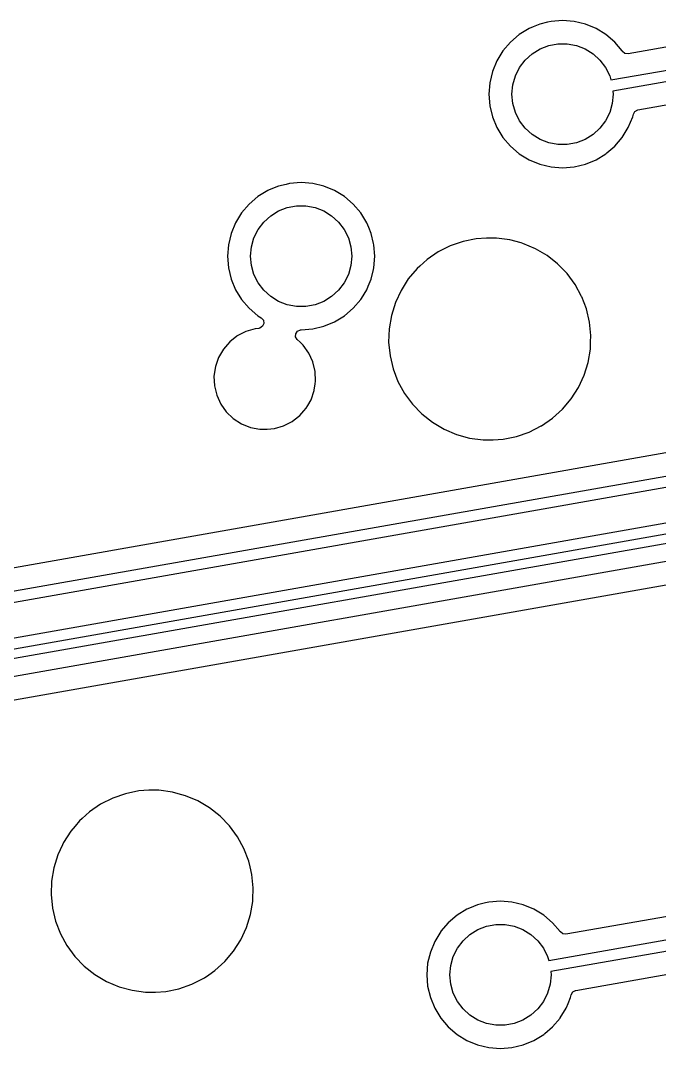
# Model space of a CAD drawing. Extents: x -140 to 29, y -83 to 10.
# Drawn here: x -83.09 to -68.88, y -58.99 to -36.12 of the extents above; entities that cross this region are included whole.
import ezdxf

# ---------------------------------------------------------------- set-up
doc = ezdxf.new("R2010")
doc.units = 0
doc.layers.add('BLACK', color=7, linetype='CONTINUOUS')

msp = doc.modelspace()

# ---------------------------------------------------------------- linework, layer by layer
at = {"layer": 'BLACK', "linetype": 'CONTINUOUS'}
for p, q in [((-71.0381, -36.1243), (-71.2944, -36.1444)), ((-70.7818, -36.1444), (-71.0381, -36.1243)), ((-71.782, -36.3029), (-72.0012, -36.4372)), ((-71.6958, -36.2672), (-71.782, -36.3029)), ((-71.5444, -36.2045), (-71.6958, -36.2672)), ((-71.3734, -36.1634), (-71.5444, -36.2045)), ((-71.2944, -36.1444), (-71.3734, -36.1634)), ((-70.5318, -36.2045), (-70.7818, -36.1444)), ((-70.2942, -36.3029), (-70.5318, -36.2045)), ((-70.075, -36.4372), (-70.2942, -36.3029)), ((-66.5602, -36.33), (-69.5804, -36.8625)), ((-72.0012, -36.4372), (-72.1967, -36.6042)), ((-72.0012, -36.4372), (-72.0012, -36.4372)), ((-72.0012, -36.4372), (-72.0012, -36.4372)), ((-69.8795, -36.6042), (-70.075, -36.4372)), ((-70.075, -36.4372), (-70.075, -36.4372)), ((-72.3637, -36.7997), (-72.4981, -37.0189)), ((-72.1967, -36.6042), (-72.3637, -36.7997)), ((-72.3637, -36.7997), (-72.3637, -36.7997)), ((-71.7161, -36.865), (-71.5396, -36.7558)), ((-71.5396, -36.7558), (-71.346, -36.6808)), ((-71.346, -36.6808), (-71.1419, -36.6426)), ((-71.1419, -36.6426), (-70.9343, -36.6426)), ((-70.9343, -36.6426), (-70.7302, -36.6808)), ((-70.7302, -36.6808), (-70.5366, -36.7558)), ((-70.5366, -36.7558), (-70.3601, -36.865)), ((-69.7125, -36.7997), (-69.8795, -36.6042)), ((-69.7097, -36.8043), (-69.7125, -36.7997)), ((-69.7125, -36.7997), (-69.7125, -36.7997)), ((-69.706, -36.8099), (-69.7097, -36.8043)), ((-69.6509, -36.8546), (-69.706, -36.8099)), ((-72.4981, -37.0189), (-72.5965, -37.2565)), ((-71.9946, -37.1706), (-71.8695, -37.0049)), ((-71.8695, -37.0049), (-71.7161, -36.865)), ((-70.3601, -36.865), (-70.2067, -37.0049)), ((-70.2067, -37.0049), (-70.0816, -37.1706)), ((-69.9635, -37.4464), (-66.4396, -36.825)), ((-69.5804, -36.8625), (-69.6509, -36.8546)), ((-72.5965, -37.2565), (-72.6565, -37.5065)), ((-72.0871, -37.3564), (-71.9946, -37.1706)), ((-70.0816, -37.1706), (-69.9891, -37.3564)), ((-66.4472, -37.0802), (-69.9196, -37.6925)), ((-72.1439, -37.5561), (-72.0871, -37.3564)), ((-69.9891, -37.3564), (-69.9635, -37.4464)), ((-72.6565, -37.5065), (-72.6767, -37.7628)), ((-72.1631, -37.7628), (-72.1439, -37.5561)), ((-69.9196, -37.6925), (-69.9131, -37.7628)), ((-68.9857, -38.0442), (-66.6177, -37.6266)), ((-72.6767, -37.7628), (-72.6565, -38.0191)), ((-72.1439, -37.9695), (-72.1631, -37.7628)), ((-69.9131, -37.7628), (-69.9323, -37.9695)), ((-72.6565, -38.0191), (-72.5965, -38.2692)), ((-72.0871, -38.1692), (-72.1439, -37.9695)), ((-71.9946, -38.355), (-72.0871, -38.1692)), ((-69.9891, -38.1692), (-70.0816, -38.355)), ((-69.9323, -37.9695), (-69.9891, -38.1692)), ((-69.4645, -38.2055), (-69.4291, -38.144)), ((-69.4291, -38.144), (-69.3661, -38.1113)), ((-69.3661, -38.1113), (-69.3638, -38.1109)), ((-69.3638, -38.1109), (-68.9857, -38.0442)), ((-72.5965, -38.2692), (-72.4981, -38.5067)), ((-71.8695, -38.5207), (-71.9946, -38.355)), ((-70.0816, -38.355), (-70.2067, -38.5207)), ((-69.5781, -38.5067), (-69.4797, -38.2692)), ((-69.4797, -38.2691), (-69.4645, -38.2055)), ((-69.4797, -38.2692), (-69.4797, -38.2691)), ((-69.4797, -38.2691), (-69.4797, -38.2691)), ((-72.4981, -38.5067), (-72.3637, -38.7259)), ((-71.7161, -38.6606), (-71.8695, -38.5207)), ((-70.2067, -38.5207), (-70.3601, -38.6606)), ((-69.6894, -38.6883), (-69.5781, -38.5067)), ((-72.3637, -38.7259), (-72.1967, -38.9214)), ((-71.5396, -38.7699), (-71.7161, -38.6606)), ((-71.346, -38.8449), (-71.5396, -38.7699)), ((-71.1419, -38.883), (-71.346, -38.8449)), ((-70.7302, -38.8449), (-70.9343, -38.883)), ((-70.5366, -38.7699), (-70.7302, -38.8449)), ((-70.3601, -38.6606), (-70.5366, -38.7699)), ((-69.8795, -38.9214), (-69.7125, -38.7259)), ((-69.7125, -38.7259), (-69.6894, -38.6883)), ((-69.7125, -38.7259), (-69.7125, -38.7259)), ((-72.1967, -38.9214), (-72.0012, -39.0884)), ((-72.0012, -39.0884), (-71.782, -39.2228)), ((-70.9343, -38.883), (-71.1419, -38.883)), ((-70.2942, -39.2228), (-70.075, -39.0884)), ((-70.075, -39.0884), (-70.0538, -39.0704)), ((-70.0538, -39.0704), (-69.8795, -38.9214)), ((-71.782, -39.2228), (-71.5444, -39.3212)), ((-71.5444, -39.3212), (-71.2944, -39.3812)), ((-70.7818, -39.3812), (-70.5318, -39.3212)), ((-70.5318, -39.3212), (-70.2942, -39.2228)), ((-71.2944, -39.3812), (-71.0381, -39.4014)), ((-71.0381, -39.4014), (-70.7818, -39.3812)), ((-77.1859, -39.7675), (-77.3569, -39.8085)), ((-77.1069, -39.7485), (-77.1859, -39.7675)), ((-76.8506, -39.7283), (-77.1069, -39.7485)), ((-76.5942, -39.7485), (-76.8506, -39.7283)), ((-76.8506, -39.7283), (-76.8506, -39.7283)), ((-76.3442, -39.8085), (-76.5942, -39.7485)), ((-77.5945, -39.9069), (-77.8137, -40.0413)), ((-77.5587, -39.8921), (-77.5945, -39.9069)), ((-77.3569, -39.8085), (-77.5587, -39.8921)), ((-76.1067, -39.9069), (-76.3442, -39.8085)), ((-75.8874, -40.0413), (-76.1067, -39.9069)), ((-78.0092, -40.2083), (-78.1762, -40.4038)), ((-77.8137, -40.0413), (-78.0092, -40.2083)), ((-77.8137, -40.0413), (-77.8137, -40.0413)), ((-77.8137, -40.0413), (-77.8137, -40.0413)), ((-75.6919, -40.2083), (-75.8874, -40.0413)), ((-75.8874, -40.0413), (-75.8874, -40.0413)), ((-75.5249, -40.4038), (-75.6919, -40.2083)), ((-78.1762, -40.4038), (-78.3105, -40.623)), ((-78.1762, -40.4038), (-78.1762, -40.4038)), ((-77.6819, -40.609), (-77.5285, -40.4691)), ((-77.5285, -40.4691), (-77.352, -40.3598)), ((-77.352, -40.3598), (-77.1584, -40.2848)), ((-77.1584, -40.2848), (-76.9544, -40.2467)), ((-76.9544, -40.2467), (-76.7468, -40.2467)), ((-76.7468, -40.2467), (-76.5427, -40.2848)), ((-76.5427, -40.2848), (-76.3491, -40.3598)), ((-76.3491, -40.3598), (-76.1726, -40.4691)), ((-76.1726, -40.4691), (-76.0192, -40.609)), ((-75.3906, -40.623), (-75.5249, -40.4038)), ((-75.5249, -40.4038), (-75.5249, -40.4038)), ((-78.3105, -40.623), (-78.4089, -40.8606)), ((-77.8071, -40.7747), (-77.6819, -40.609)), ((-76.0192, -40.609), (-75.8941, -40.7747)), ((-75.3475, -40.727), (-75.3906, -40.623)), ((-78.4089, -40.8606), (-78.4689, -41.1106)), ((-77.8996, -40.9605), (-77.8071, -40.7747)), ((-75.8941, -40.7747), (-75.8015, -40.9605)), ((-75.2922, -40.8606), (-75.3475, -40.727)), ((-75.2391, -41.0817), (-75.2922, -40.8606)), ((-78.4689, -41.1106), (-78.4891, -41.3669)), ((-77.9564, -41.1602), (-77.8996, -40.9605)), ((-75.8015, -40.9605), (-75.7447, -41.1602)), ((-75.2322, -41.1106), (-75.2391, -41.0817)), ((-75.212, -41.3669), (-75.2322, -41.1106)), ((-73.5355, -41.1358), (-73.8037, -41.2713)), ((-73.2517, -41.0372), (-73.5355, -41.1358)), ((-72.9572, -40.9774), (-73.2517, -41.0372)), ((-73.2517, -41.0372), (-73.2517, -41.0372)), ((-72.7324, -40.9623), (-72.9572, -40.9774)), ((-72.9572, -40.9774), (-72.9572, -40.9774)), ((-72.9572, -40.9774), (-72.9572, -40.9774)), ((-72.5071, -40.9623), (-72.7324, -40.9623)), ((-72.2093, -41.0024), (-72.5071, -40.9623)), ((-71.9594, -41.0708), (-72.2093, -41.0024)), ((-72.2093, -41.0024), (-72.2093, -41.0024)), ((-72.2093, -41.0024), (-72.2093, -41.0024)), ((-71.9195, -41.0817), (-71.9594, -41.0708)), ((-71.6429, -41.1991), (-71.9195, -41.0817)), ((-78.4891, -41.3669), (-78.4689, -41.6232)), ((-77.9756, -41.3669), (-77.9564, -41.1602)), ((-77.9564, -41.5736), (-77.9756, -41.3669)), ((-75.7447, -41.1602), (-75.7256, -41.3669)), ((-75.7256, -41.3669), (-75.7447, -41.5736)), ((-75.2322, -41.6232), (-75.212, -41.3669)), ((-73.8037, -41.2713), (-74.0515, -41.4414)), ((-71.3843, -41.3522), (-71.6429, -41.1991)), ((-71.6429, -41.1991), (-71.6429, -41.1991)), ((-71.6429, -41.1991), (-71.6429, -41.1991)), ((-71.1485, -41.5384), (-71.3843, -41.3522)), ((-71.3843, -41.3522), (-71.3843, -41.3522)), ((-77.8996, -41.7733), (-77.9564, -41.5736)), ((-75.7447, -41.5736), (-75.8015, -41.7733)), ((-74.2094, -41.5842), (-74.2743, -41.6429)), ((-74.0515, -41.4414), (-74.2094, -41.5842)), ((-74.0515, -41.4414), (-74.0515, -41.4414)), ((-74.0515, -41.4414), (-74.0515, -41.4414)), ((-70.9396, -41.7544), (-71.1485, -41.5384)), ((-71.1485, -41.5384), (-71.1485, -41.5384)), ((-78.4689, -41.6232), (-78.4089, -41.8732)), ((-77.8071, -41.9591), (-77.8996, -41.7733)), ((-75.8015, -41.7733), (-75.8941, -41.9591)), ((-75.2922, -41.8732), (-75.242, -41.6641)), ((-75.242, -41.6641), (-75.2322, -41.6232)), ((-74.2743, -41.6429), (-74.4683, -41.8724)), ((-74.2743, -41.6429), (-74.2743, -41.6429)), ((-70.7614, -41.9963), (-70.9396, -41.7544)), ((-78.4089, -41.8732), (-78.3105, -42.1108)), ((-77.6819, -42.1248), (-77.8071, -41.9591)), ((-75.8941, -41.9591), (-76.0192, -42.1248)), ((-75.3906, -42.1108), (-75.3588, -42.0339)), ((-75.3588, -42.0339), (-75.2922, -41.8732)), ((-74.4683, -41.8724), (-74.63, -42.1257)), ((-74.4683, -41.8724), (-74.4683, -41.8724)), ((-70.6169, -42.2598), (-70.7614, -41.9963)), ((-78.3105, -42.1108), (-78.1762, -42.33)), ((-77.5285, -42.2647), (-77.6819, -42.1248)), ((-77.352, -42.374), (-77.5285, -42.2647)), ((-76.1726, -42.2647), (-76.3491, -42.374)), ((-76.0192, -42.1248), (-76.1726, -42.2647)), ((-75.5115, -42.308), (-75.3906, -42.1108)), ((-74.63, -42.1257), (-74.7565, -42.3982)), ((-70.6127, -42.2708), (-70.6169, -42.2598)), ((-70.5089, -42.5403), (-70.6127, -42.2708)), ((-78.1762, -42.33), (-78.0092, -42.5255)), ((-78.0092, -42.5255), (-77.8137, -42.6925)), ((-77.1584, -42.4489), (-77.352, -42.374)), ((-76.9544, -42.4871), (-77.1584, -42.4489)), ((-76.7468, -42.4871), (-76.9544, -42.4871)), ((-76.5427, -42.4489), (-76.7468, -42.4871)), ((-76.3491, -42.374), (-76.5427, -42.4489)), ((-75.8836, -42.6892), (-75.6919, -42.5255)), ((-75.6919, -42.5255), (-75.5249, -42.33)), ((-75.5249, -42.33), (-75.5115, -42.308)), ((-75.5249, -42.33), (-75.5249, -42.33)), ((-74.7565, -42.3982), (-74.8455, -42.6852)), ((-74.7565, -42.3982), (-74.7565, -42.3982)), ((-74.7565, -42.3982), (-74.7565, -42.3982)), ((-77.8137, -42.6925), (-77.7394, -42.7381)), ((-77.7394, -42.7381), (-77.6917, -42.7907)), ((-76.1067, -42.8269), (-75.8874, -42.6925)), ((-75.8874, -42.6925), (-75.8836, -42.6892)), ((-74.8455, -42.6852), (-74.8955, -42.9815)), ((-70.4393, -42.8326), (-70.5089, -42.5403)), ((-77.8742, -42.9786), (-78.0804, -43.0392)), ((-77.7932, -42.9709), (-77.8742, -42.9786)), ((-77.8742, -42.9786), (-77.8742, -42.9786)), ((-77.8742, -42.9786), (-77.8742, -42.9786)), ((-77.8742, -42.9786), (-77.8742, -42.9786)), ((-77.8742, -42.9786), (-77.8742, -42.9786)), ((-77.7671, -42.9656), (-77.7932, -42.9709)), ((-77.7082, -42.9259), (-77.7671, -42.9656)), ((-77.6801, -42.8607), (-77.7082, -42.9259)), ((-77.6917, -42.7907), (-77.6801, -42.8607)), ((-76.8506, -43.0054), (-76.5942, -42.9853)), ((-76.5942, -42.9853), (-76.3442, -42.9252)), ((-76.3442, -42.9252), (-76.1067, -42.8269)), ((-74.8955, -42.9815), (-74.9055, -43.2819)), ((-70.4092, -43.1315), (-70.4393, -42.8326)), ((-78.278, -43.1428), (-78.4404, -43.2706)), ((-78.2715, -43.1377), (-78.278, -43.1428)), ((-78.0804, -43.0392), (-78.2715, -43.1377)), ((-76.9732, -43.1611), (-76.9698, -43.0902)), ((-76.9377, -43.2226), (-76.9732, -43.1611)), ((-76.9698, -43.0902), (-76.9286, -43.0324)), ((-76.9286, -43.0324), (-76.8627, -43.006)), ((-76.8627, -43.006), (-76.8507, -43.0054)), ((-76.8507, -43.0054), (-76.8506, -43.0054)), ((-76.8506, -43.0054), (-76.8506, -43.0054)), ((-76.8506, -43.0054), (-76.8506, -43.0054)), ((-70.414, -43.2757), (-70.4092, -43.1315)), ((-70.4092, -43.1315), (-70.4092, -43.1315)), ((-70.4092, -43.1315), (-70.4092, -43.1315)), ((-70.4092, -43.1315), (-70.4092, -43.1315)), ((-78.5812, -43.433), (-78.6887, -43.6192)), ((-78.4915, -43.3295), (-78.5812, -43.433)), ((-78.4404, -43.2706), (-78.4915, -43.3295)), ((-78.4404, -43.2706), (-78.4404, -43.2706)), ((-78.4404, -43.2706), (-78.4404, -43.2706)), ((-76.8756, -43.2819), (-76.9377, -43.2226)), ((-76.8057, -43.3484), (-76.8756, -43.2819)), ((-76.6811, -43.5235), (-76.8057, -43.3484)), ((-76.8057, -43.3484), (-76.8057, -43.3484)), ((-74.9055, -43.2819), (-74.8755, -43.5808)), ((-70.4692, -43.7282), (-70.4193, -43.4319)), ((-70.4193, -43.4319), (-70.414, -43.2757)), ((-70.4193, -43.4319), (-70.4193, -43.4319)), ((-78.6887, -43.6192), (-78.759, -43.8223)), ((-76.5918, -43.719), (-76.6811, -43.5235)), ((-74.8755, -43.5808), (-74.8058, -43.8732)), ((-78.759, -43.8223), (-78.7895, -44.035)), ((-76.5411, -43.9279), (-76.5918, -43.719)), ((-74.8058, -43.8732), (-74.6978, -44.1536)), ((-70.5583, -44.0152), (-70.4692, -43.7282)), ((-78.7895, -44.035), (-78.7793, -44.2497)), ((-76.5309, -44.1426), (-76.5411, -43.9279)), ((-76.5411, -43.9279), (-76.5411, -43.9279)), ((-70.6847, -44.2877), (-70.5583, -44.0152)), ((-70.5583, -44.0152), (-70.5583, -44.0152)), ((-78.7793, -44.2497), (-78.7286, -44.4586)), ((-76.6318, -44.5585), (-76.5615, -44.3554)), ((-76.5615, -44.3554), (-76.5603, -44.3474)), ((-76.5603, -44.3474), (-76.5397, -44.2039)), ((-76.5397, -44.2039), (-76.5309, -44.1426)), ((-74.6978, -44.1536), (-74.5534, -44.4171)), ((-70.8464, -44.541), (-70.6847, -44.2877)), ((-78.7286, -44.4586), (-78.6393, -44.6541)), ((-76.7058, -44.6867), (-76.6318, -44.5585)), ((-76.6318, -44.5585), (-76.6318, -44.5585)), ((-74.5534, -44.4171), (-74.3752, -44.659)), ((-71.0404, -44.7705), (-70.8464, -44.541)), ((-70.8464, -44.541), (-70.8464, -44.541)), ((-78.6393, -44.6541), (-78.5147, -44.8292)), ((-76.88, -44.9071), (-76.7913, -44.8047)), ((-76.7913, -44.8047), (-76.7392, -44.7447)), ((-76.7392, -44.7447), (-76.7058, -44.6867)), ((-74.3752, -44.659), (-74.1663, -44.875)), ((-71.2633, -44.972), (-71.0404, -44.7705)), ((-71.0404, -44.7705), (-71.0404, -44.7705)), ((-71.0404, -44.7705), (-71.0404, -44.7705)), ((-78.5147, -44.8292), (-78.3591, -44.9776)), ((-78.3591, -44.9776), (-78.1783, -45.0938)), ((-77.24, -45.1385), (-77.0489, -45.04)), ((-77.0489, -45.04), (-77.0092, -45.0087)), ((-77.0092, -45.0087), (-76.88, -44.9071)), ((-76.88, -44.9071), (-76.88, -44.9071)), ((-76.88, -44.9071), (-76.88, -44.9071)), ((-74.1663, -44.875), (-73.9304, -45.0612)), ((-71.5057, -45.1385), (-71.2633, -44.9721)), ((-71.2633, -44.9721), (-71.2633, -44.972)), ((-71.2633, -44.9721), (-71.2633, -44.9721)), ((-65.0456, -45.09), (-97.9266, -50.8878)), ((-78.1783, -45.0938), (-77.9787, -45.1737)), ((-77.9787, -45.1737), (-77.7677, -45.2143)), ((-77.7677, -45.2143), (-77.7677, -45.2143)), ((-77.7677, -45.2143), (-77.6066, -45.2143)), ((-77.6066, -45.2143), (-77.4462, -45.199)), ((-77.6066, -45.2143), (-77.6066, -45.2143)), ((-77.6066, -45.2143), (-77.6066, -45.2143)), ((-77.6066, -45.2143), (-77.6066, -45.2143)), ((-77.4462, -45.199), (-77.24, -45.1385)), ((-77.4462, -45.199), (-77.4462, -45.199)), ((-77.4462, -45.199), (-77.4462, -45.199)), ((-77.24, -45.1385), (-77.24, -45.1385)), ((-77.24, -45.1385), (-77.24, -45.1385)), ((-73.9304, -45.0612), (-73.6719, -45.2144)), ((-73.6719, -45.2144), (-73.3952, -45.3317)), ((-71.7792, -45.2776), (-71.511, -45.1421)), ((-71.511, -45.1421), (-71.5057, -45.1385)), ((-98.4625, -51.4987), (-64.333, -45.4807)), ((-73.3952, -45.3317), (-73.1054, -45.4111)), ((-73.1054, -45.4111), (-72.8076, -45.4511)), ((-72.8076, -45.4511), (-72.8076, -45.4511)), ((-72.8076, -45.4511), (-72.5824, -45.4511)), ((-72.5824, -45.4511), (-72.5823, -45.4511)), ((-72.5823, -45.4511), (-72.3576, -45.4361)), ((-72.3576, -45.4361), (-72.0631, -45.3762)), ((-72.0631, -45.3762), (-71.7792, -45.2776)), ((-64.2896, -45.7269), (-98.4191, -51.7449)), ((-109.103, -54.4143), (-68.1381, -47.191)), ((-68.1456, -47.4462), (-109.009, -54.6515)), ((-104.292, -54.0228), (-68.5526, -47.721)), ((-68.5647, -48.1293), (-104.141, -54.4023)), ((-103.794, -54.8575), (-68.7353, -48.6757)), ((-80.463, -53.2623), (-80.7574, -53.3222)), ((-80.2382, -53.2473), (-80.463, -53.2623)), ((-80.463, -53.2623), (-80.463, -53.2623)), ((-80.463, -53.2623), (-80.463, -53.2623)), ((-80.0129, -53.2473), (-80.2382, -53.2473)), ((-79.7151, -53.2874), (-80.0129, -53.2473)), ((-81.0413, -53.4208), (-81.3095, -53.5563)), ((-80.7574, -53.3222), (-81.0413, -53.4208)), ((-80.7574, -53.3222), (-80.7574, -53.3222)), ((-79.5879, -53.3222), (-79.7151, -53.2874)), ((-79.7151, -53.2874), (-79.7151, -53.2874)), ((-79.7151, -53.2874), (-79.7151, -53.2874)), ((-79.4253, -53.3667), (-79.5879, -53.3222)), ((-79.1486, -53.484), (-79.4253, -53.3667)), ((-79.1486, -53.4841), (-79.1486, -53.484)), ((-79.1486, -53.484), (-79.1486, -53.484)), ((-78.8901, -53.6372), (-79.1486, -53.4841)), ((-81.5572, -53.7264), (-81.7222, -53.8755)), ((-81.3095, -53.5563), (-81.5572, -53.7263)), ((-81.5572, -53.7263), (-81.5572, -53.7264)), ((-81.5572, -53.7264), (-81.5572, -53.7264)), ((-78.6543, -53.8234), (-78.8901, -53.6372)), ((-78.8901, -53.6372), (-78.8901, -53.6372)), ((-81.7801, -53.9279), (-81.8769, -54.0424)), ((-81.7222, -53.8755), (-81.7801, -53.9279)), ((-81.7801, -53.9279), (-81.7801, -53.9279)), ((-78.4454, -54.0394), (-78.6543, -53.8234)), ((-78.6543, -53.8234), (-78.6543, -53.8234)), ((-81.9741, -54.1574), (-82.1358, -54.4107)), ((-81.9708, -54.1535), (-81.9741, -54.1574)), ((-81.9741, -54.1574), (-81.9741, -54.1574)), ((-81.8769, -54.0424), (-81.9708, -54.1535)), ((-78.2671, -54.2813), (-78.4454, -54.0394)), ((-82.1358, -54.4107), (-82.159, -54.4606)), ((-82.1358, -54.4107), (-82.1358, -54.4107)), ((-82.1358, -54.4107), (-82.1358, -54.4107)), ((-78.1227, -54.5448), (-78.2671, -54.2813)), ((-82.159, -54.4606), (-82.2623, -54.6832)), ((-78.0147, -54.8253), (-78.1227, -54.5448)), ((-82.2623, -54.6832), (-82.3513, -54.9702)), ((-82.2623, -54.6832), (-82.2623, -54.6832)), ((-82.2623, -54.6832), (-82.2623, -54.6832)), ((-77.986, -54.9457), (-78.0147, -54.8253)), ((-82.3513, -54.9702), (-82.4013, -55.2665)), ((-77.9452, -55.1171), (-77.986, -54.9457)), ((-82.4013, -55.2665), (-82.4113, -55.5669)), ((-77.9451, -55.1176), (-77.9452, -55.1171)), ((-77.915, -55.4165), (-77.9451, -55.1176)), ((-77.9238, -55.681), (-77.915, -55.4165)), ((-77.915, -55.4165), (-77.915, -55.4165)), ((-77.915, -55.4165), (-77.915, -55.4165)), ((-77.915, -55.4165), (-77.915, -55.4165)), ((-82.4113, -55.5669), (-82.3812, -55.8658)), ((-77.975, -56.0132), (-77.925, -55.7169)), ((-77.925, -55.7169), (-77.9238, -55.681)), ((-77.925, -55.7169), (-77.925, -55.7169)), ((-72.7556, -55.751), (-72.9266, -55.792)), ((-72.6766, -55.732), (-72.7556, -55.751)), ((-72.4203, -55.7118), (-72.6766, -55.732)), ((-72.1639, -55.732), (-72.4203, -55.7118)), ((-71.9139, -55.792), (-72.1639, -55.732)), ((-82.3812, -55.8658), (-82.3116, -56.1581)), ((-78.064, -56.3002), (-77.975, -56.0132)), ((-73.1641, -55.8904), (-73.3834, -56.0248)), ((-73.1067, -55.8666), (-73.1641, -55.8904)), ((-72.9266, -55.792), (-73.1067, -55.8666)), ((-71.6764, -55.8904), (-71.9139, -55.792)), ((-71.4571, -56.0248), (-71.6764, -55.8904)), ((-67.9424, -55.9176), (-70.9625, -56.4501)), ((-82.3116, -56.1581), (-82.2036, -56.4386)), ((-73.5789, -56.1918), (-73.7419, -56.3827)), ((-73.3834, -56.0248), (-73.5789, -56.1918)), ((-73.3834, -56.0248), (-73.3834, -56.0248)), ((-73.3834, -56.0248), (-73.3834, -56.0248)), ((-72.7281, -56.2683), (-72.5241, -56.2302)), ((-72.5241, -56.2302), (-72.3164, -56.2302)), ((-72.3164, -56.2302), (-72.1124, -56.2683)), ((-71.2616, -56.1918), (-71.4571, -56.0248)), ((-71.4571, -56.0248), (-71.4571, -56.0248)), ((-71.0946, -56.3873), (-71.2616, -56.1918)), ((-82.2036, -56.4386), (-82.0592, -56.7021)), ((-78.1905, -56.5727), (-78.064, -56.3002)), ((-78.064, -56.3002), (-78.064, -56.3002)), ((-73.7459, -56.3873), (-73.8802, -56.6065)), ((-73.7419, -56.3827), (-73.7459, -56.3873)), ((-73.2516, -56.5925), (-73.0982, -56.4526)), ((-73.0982, -56.4526), (-72.9217, -56.3433)), ((-72.9217, -56.3433), (-72.7281, -56.2683)), ((-72.1124, -56.2683), (-71.9188, -56.3433)), ((-71.9188, -56.3433), (-71.7423, -56.4526)), ((-71.7423, -56.4526), (-71.5889, -56.5925)), ((-71.3456, -57.034), (-67.8217, -56.4126)), ((-71.0918, -56.3918), (-71.0946, -56.3873)), ((-71.0946, -56.3873), (-71.0946, -56.3873)), ((-71.0882, -56.3975), (-71.0918, -56.3918)), ((-71.0331, -56.4422), (-71.0882, -56.3975)), ((-70.9625, -56.4501), (-71.0331, -56.4422)), ((-82.0592, -56.7021), (-81.8809, -56.944)), ((-78.3522, -56.826), (-78.1905, -56.5727)), ((-73.8802, -56.6065), (-73.9786, -56.8441)), ((-73.3767, -56.7582), (-73.2516, -56.5925)), ((-71.5889, -56.5925), (-71.4638, -56.7582)), ((-67.8293, -56.6678), (-71.3018, -57.2801)), ((-78.5462, -57.0555), (-78.3522, -56.826)), ((-78.3522, -56.826), (-78.3522, -56.826)), ((-73.9786, -56.8441), (-74.0386, -57.0941)), ((-73.4693, -56.944), (-73.3767, -56.7582)), ((-71.4638, -56.7582), (-71.3712, -56.944)), ((-81.8809, -56.944), (-81.672, -57.16)), ((-81.672, -57.16), (-81.4362, -57.3462)), ((-78.7691, -57.257), (-78.5462, -57.0555)), ((-78.5462, -57.0555), (-78.5462, -57.0555)), ((-78.5462, -57.0555), (-78.5462, -57.0555)), ((-74.0386, -57.0941), (-74.0588, -57.3504)), ((-73.5453, -57.3504), (-73.5261, -57.1437)), ((-73.5261, -57.1437), (-73.4693, -56.944)), ((-71.3712, -56.944), (-71.3456, -57.034)), ((-81.4362, -57.3462), (-81.1777, -57.4994)), ((-79.0014, -57.4166), (-78.9051, -57.3504)), ((-78.9051, -57.3504), (-78.7691, -57.2571)), ((-78.7691, -57.2571), (-78.7691, -57.257)), ((-78.7691, -57.2571), (-78.7691, -57.2571)), ((-74.0588, -57.3504), (-74.0386, -57.6067)), ((-73.5261, -57.5571), (-73.5453, -57.3504)), ((-71.2953, -57.3504), (-71.3144, -57.5571)), ((-71.3018, -57.2801), (-71.2953, -57.3504)), ((-70.4512, -57.6465), (-67.9998, -57.2142)), ((-81.1777, -57.4994), (-80.901, -57.6167)), ((-80.901, -57.6167), (-80.6112, -57.696)), ((-79.5689, -57.6612), (-79.285, -57.5626)), ((-79.285, -57.5626), (-79.0168, -57.4271)), ((-79.0168, -57.4271), (-79.0014, -57.4166)), ((-74.0386, -57.6067), (-73.9786, -57.8567)), ((-73.4693, -57.7568), (-73.5261, -57.5571)), ((-71.3144, -57.5571), (-71.3712, -57.7568)), ((-80.6112, -57.696), (-80.3134, -57.7361)), ((-80.3134, -57.7361), (-80.3134, -57.7361)), ((-80.3134, -57.7361), (-80.0881, -57.7361)), ((-80.0881, -57.7361), (-79.8633, -57.7211)), ((-80.0881, -57.7361), (-80.0881, -57.7361)), ((-79.8633, -57.7211), (-79.5689, -57.6612)), ((-73.3767, -57.9426), (-73.4693, -57.7568)), ((-71.3712, -57.7568), (-71.4638, -57.9426)), ((-70.8619, -57.8567), (-70.8466, -57.7931)), ((-70.8466, -57.7931), (-70.8113, -57.7316)), ((-70.8113, -57.7316), (-70.7482, -57.6989)), ((-70.7482, -57.6989), (-70.746, -57.6985)), ((-70.746, -57.6985), (-70.4512, -57.6465)), ((-73.9786, -57.8567), (-73.8802, -58.0943)), ((-73.2516, -58.1083), (-73.3767, -57.9426)), ((-71.4638, -57.9426), (-71.5889, -58.1083)), ((-70.954, -58.0792), (-70.9177, -57.9915)), ((-70.9177, -57.9915), (-70.8619, -57.8567)), ((-70.8619, -57.8567), (-70.8619, -57.8567)), ((-70.8619, -57.8567), (-70.8619, -57.8567)), ((-73.8802, -58.0943), (-73.7459, -58.3135)), ((-73.0982, -58.2482), (-73.2516, -58.1083)), ((-72.9217, -58.3575), (-73.0982, -58.2482)), ((-71.7423, -58.2482), (-71.9188, -58.3575)), ((-71.5889, -58.1083), (-71.7423, -58.2482)), ((-71.0917, -58.3087), (-70.9603, -58.0943)), ((-70.9603, -58.0943), (-70.954, -58.0792)), ((-73.7459, -58.3135), (-73.5789, -58.509)), ((-73.5789, -58.509), (-73.3834, -58.676)), ((-72.7281, -58.4325), (-72.9217, -58.3575)), ((-72.5241, -58.4706), (-72.7281, -58.4325)), ((-72.3164, -58.4706), (-72.5241, -58.4706)), ((-72.1124, -58.4325), (-72.3164, -58.4706)), ((-71.9188, -58.3575), (-72.1124, -58.4325)), ((-71.436, -58.658), (-71.2616, -58.509)), ((-71.2616, -58.509), (-71.0946, -58.3135)), ((-71.0946, -58.3135), (-71.0917, -58.3087)), ((-71.0946, -58.3135), (-71.0946, -58.3135)), ((-73.3834, -58.676), (-73.1641, -58.8104)), ((-71.6764, -58.8104), (-71.4571, -58.676)), ((-71.4571, -58.676), (-71.436, -58.658)), ((-73.1641, -58.8104), (-72.9266, -58.9088)), ((-72.9266, -58.9088), (-72.6766, -58.9688)), ((-72.6766, -58.9688), (-72.4203, -58.989)), ((-72.4203, -58.989), (-72.1639, -58.9688)), ((-72.1639, -58.9688), (-71.9139, -58.9088)), ((-71.9139, -58.9088), (-71.6764, -58.8104))]:
    msp.add_line(p, q, dxfattribs=at)

doc.saveas('drawing.dxf')
